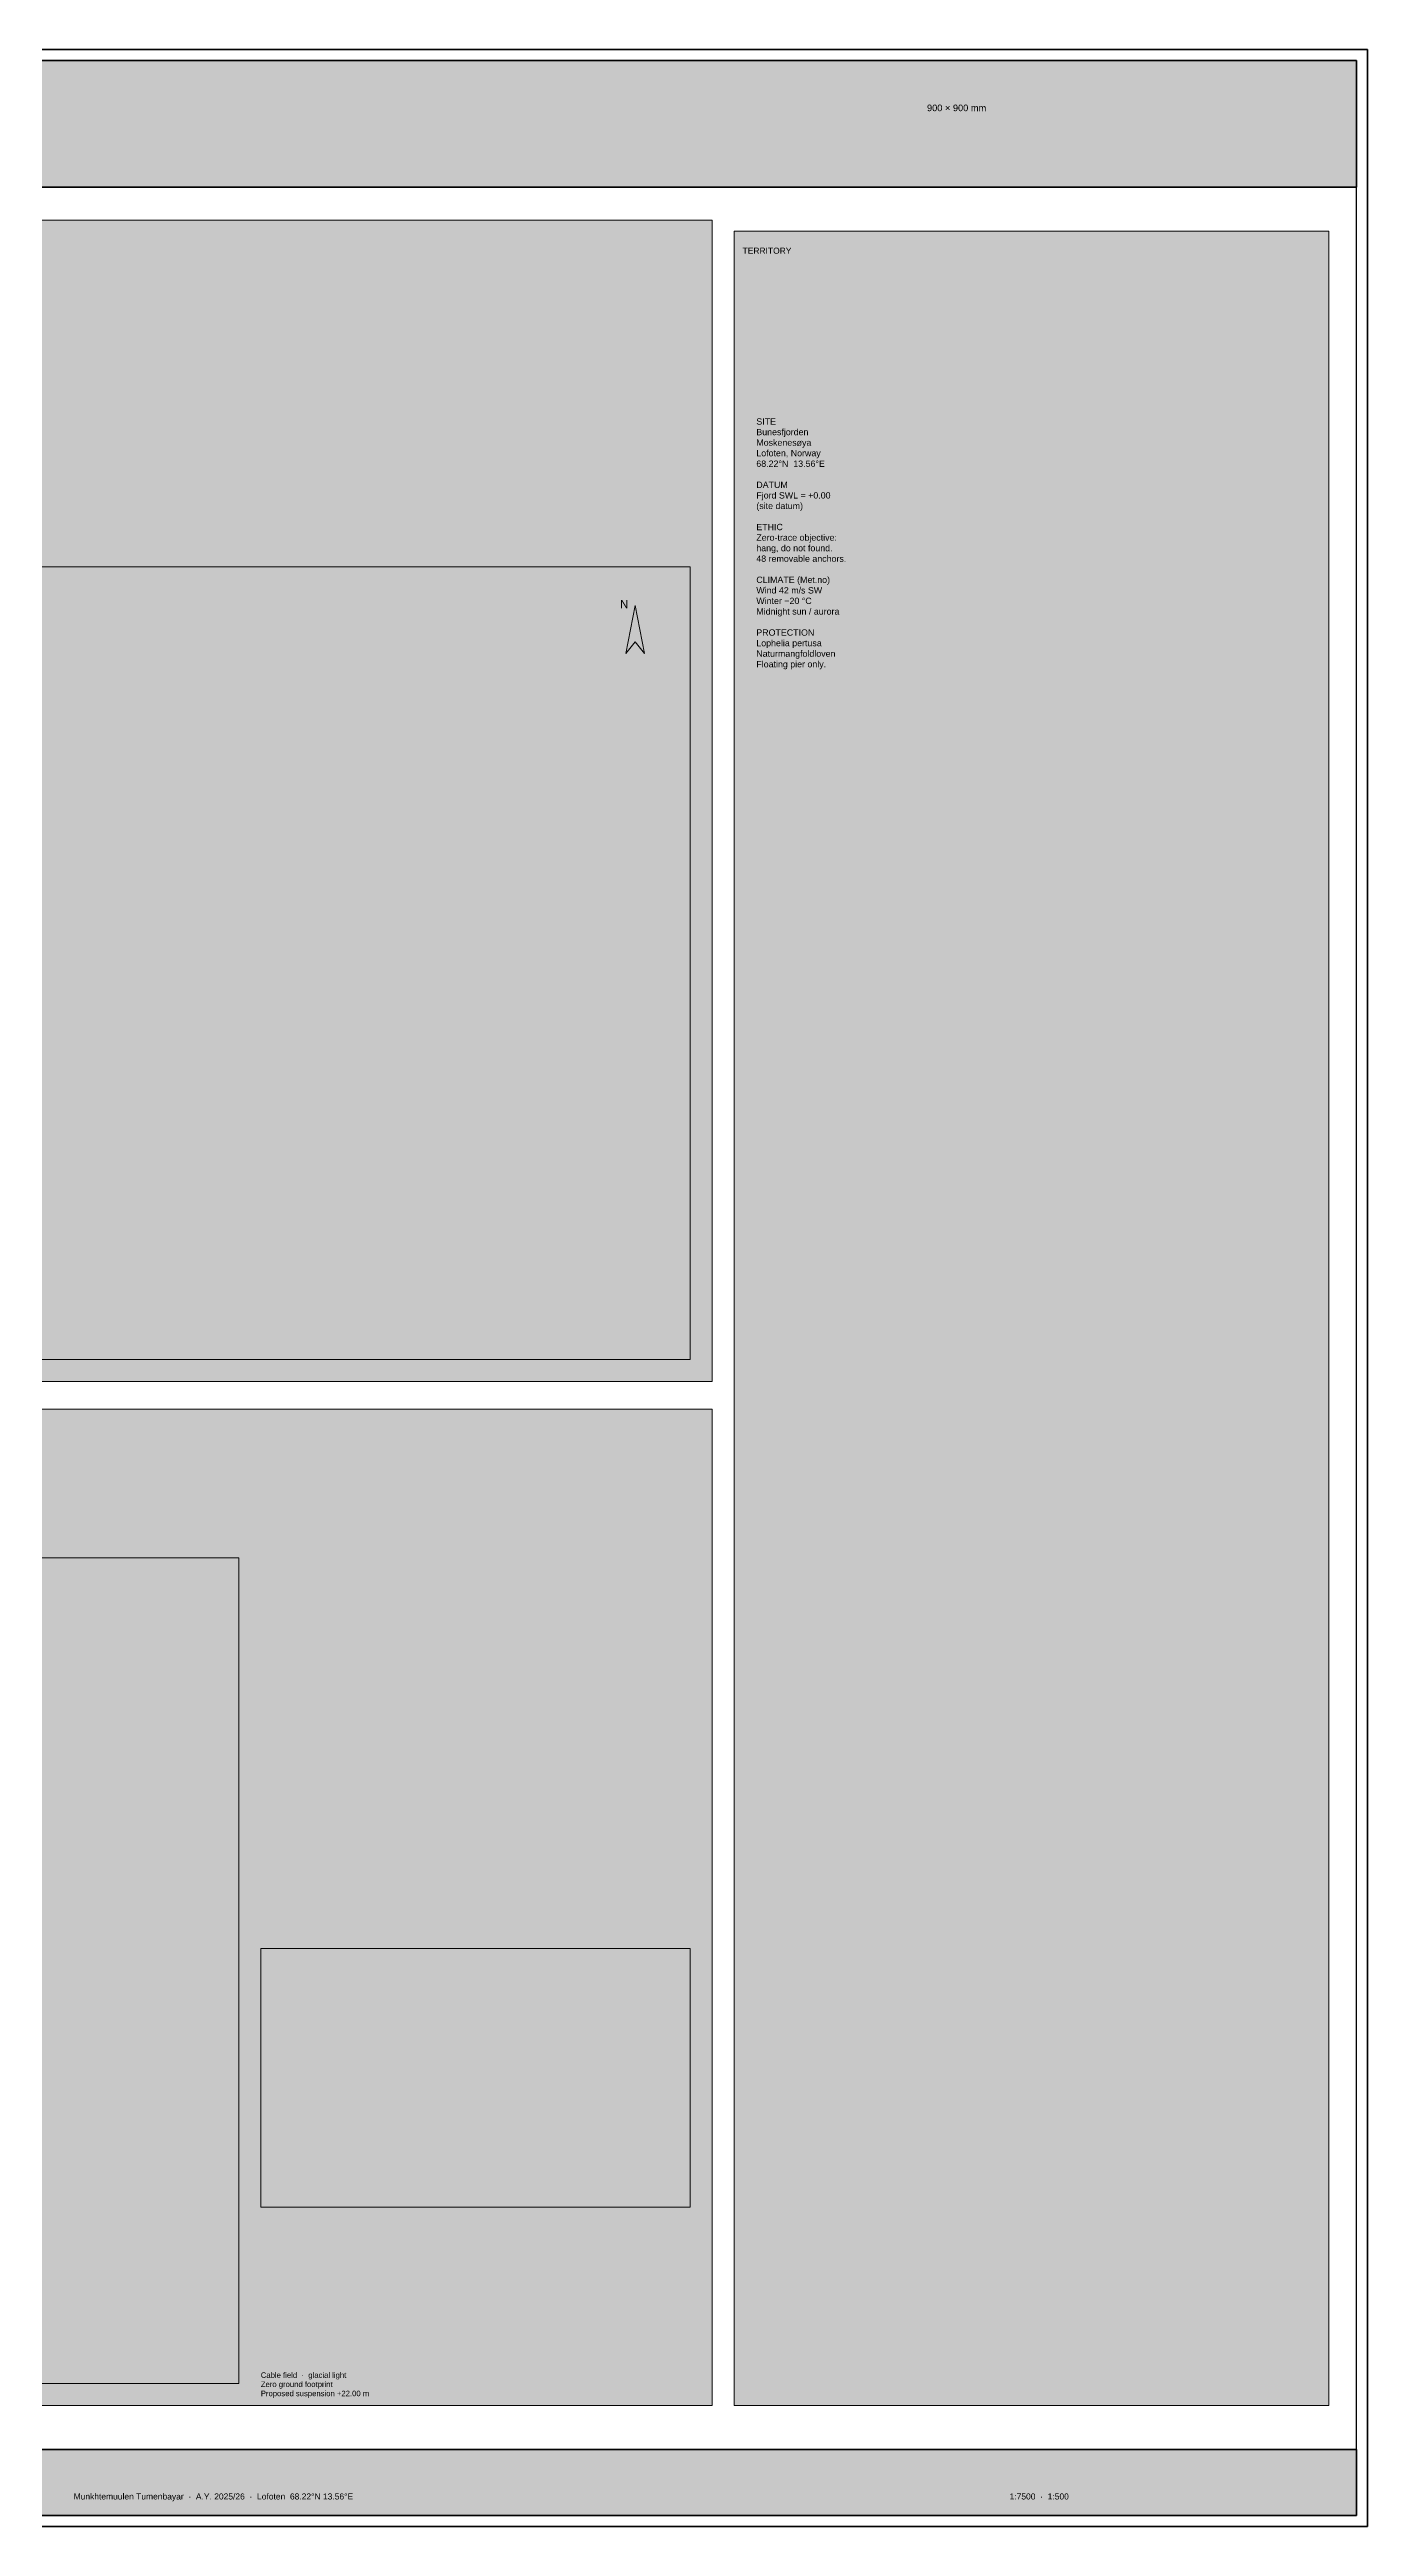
# Model space of a CAD drawing. Header units: millimetres. Extents: x 0 to 4200, y -1100 to 900.
# Drawn here: x 421 to 900, y 0 to 900 of the extents above; entities that cross this region are included whole.
import ezdxf

# ---------------------------------------------------------------- set-up
doc = ezdxf.new("R2010")
doc.units = ezdxf.units.MM
for name, color, linetype, lineweight, true_color in [('A-ANNO', 7, 'Continuous', 18, 0x20242a), ('A-HATCH', 7, 'Continuous', 9, 0xb4bac0), ('A-RENDER', 7, 'Continuous', 0, 0x20242a), ('A-SHEET', 7, 'Continuous', 50, 0x142030), ('A-TITL', 7, 'Continuous', 35, 0x142030)]:
    doc.layers.add(name, color=color, linetype=linetype, lineweight=lineweight, true_color=true_color)
doc.styles.add('ANNO', font='Arial.ttf')
doc.styles.add('TITLE', font='Arial.ttf')
picture_1 = doc.add_image_def('image1.png', size_in_pixel=(4465, 2551))
picture_2 = doc.add_image_def('image2.png', size_in_pixel=(1616, 1616))
picture_3 = doc.add_image_def('image3.png', size_in_pixel=(1392, 839))

msp = doc.modelspace()

# ---------------------------------------------------------------- hatches: boundary and pattern name
at = {"layer": 'A-HATCH', "true_color": 0x142030}
h = msp.add_hatch(color=7, dxfattribs=at)
h.dxf.hatch_style = 1
h.paths.add_polyline_path([(4, 850), (896, 850), (896, 896), (4, 896)])
at = {"layer": 'A-HATCH', "true_color": 0xfcfdfe}
h = msp.add_hatch(color=7, dxfattribs=at)
h.dxf.hatch_style = 1
h.paths.add_polyline_path([(142, 416), (662, 416), (662, 838), (142, 838)])
h = msp.add_hatch(color=7, dxfattribs=at)
h.dxf.hatch_style = 1
h.paths.add_polyline_path([(670, 44), (886, 44), (886, 834), (670, 834)])
at = {"layer": 'A-HATCH', "true_color": 0x142030}
h = msp.add_hatch(color=7, dxfattribs=at)
h.dxf.hatch_style = 1
h.paths.add_polyline_path([(634, 698), (630.64, 680.6), (634, 684.8)])
at = {"layer": 'A-HATCH', "true_color": 0xfcfdfe}
h = msp.add_hatch(color=7, dxfattribs=at)
h.dxf.hatch_style = 1
h.paths.add_polyline_path([(142, 44), (662, 44), (662, 406), (142, 406)])
at = {"layer": 'A-HATCH', "true_color": 0x142030}
h = msp.add_hatch(color=7, dxfattribs=at)
h.dxf.hatch_style = 1
h.paths.add_polyline_path([(4, 4), (896, 4), (896, 28), (4, 28)])

# ---------------------------------------------------------------- linework, layer by layer
at = {"layer": 'A-ANNO', "lineweight": 20, "true_color": 0x142030}
msp.add_lwpolyline([(634, 698), (630.64, 680.6), (634, 684.8), (637.36, 680.6)], close=True, dxfattribs=at)
at = {"layer": 'A-SHEET', "lineweight": 70, "true_color": 0x142030}
msp.add_lwpolyline([(0, 0), (900, 0), (900, 900), (0, 900)], close=True, dxfattribs=at)
at = {"layer": 'A-SHEET', "lineweight": 25, "true_color": 0x142030}
msp.add_lwpolyline([(4, 4), (896, 4), (896, 896), (4, 896)], close=True, dxfattribs=at)
at = {"layer": 'A-SHEET', "lineweight": 13, "true_color": 0xb4bac0}
for points in [[(142, 416), (662, 416), (662, 838), (142, 838)], [(670, 44), (886, 44), (886, 834), (670, 834)], [(142, 44), (662, 44), (662, 406), (142, 406)]]:
    msp.add_lwpolyline(points, close=True, dxfattribs=at)
at = {"layer": 'A-TITL'}
for points in [[(4, 850), (896, 850), (896, 896), (4, 896)], [(4, 4), (896, 4), (896, 28), (4, 28)]]:
    msp.add_lwpolyline(points, close=True, dxfattribs=at)

# ---------------------------------------------------------------- texts
at = {"layer": 'A-ANNO', "color": 7, "true_color": 0x142030, "style": 'TITLE'}
for s, insert, char_height, width, attachment_point in [('TERRITORY', (673, 828), 2.2, 210, 1), ('N', (630, 700), 3, 12, 2)]:
    msp.add_mtext(s, dxfattribs=dict(at, insert=insert, char_height=char_height, width=width, attachment_point=attachment_point))
at = {"layer": 'A-ANNO', "color": 7, "true_color": 0x20242a, "attachment_point": 1, "style": 'ANNO'}
for s, insert, char_height, width in [('SITE\\PBunesfjorden\\PMoskenesøya\\PLofoten, Norway\\P68.22°N  13.56°E\\P\\PDATUM\\PFjord SWL = +0.00\\P(site datum)\\P\\PETHIC\\PZero-trace objective:\\Phang, do not found.\\P48 removable anchors.\\P\\PCLIMATE (Met.no)\\PWind 42 m/s SW\\PWinter −20 °C\\PMidnight sun / aurora\\P\\PPROTECTION\\PLophelia pertusa\\PNaturmangfoldloven\\PFloating pier only.', (678, 766), 2.3, 130), ('Cable field  ·  glacial light\\PZero ground footprint\\PProposed suspension +22.00 m', (498, 56), 2, 155)]:
    msp.add_mtext(s, dxfattribs=dict(at, insert=insert, char_height=char_height, width=width))
at = {"layer": 'A-TITL', "color": 7, "true_color": 0xc8d2dc, "insert": (740, 880), "char_height": 2.4, "width": 140, "attachment_point": 1, "style": 'ANNO'}
msp.add_mtext('900 × 900 mm', dxfattribs=at)
at = {"layer": 'A-TITL', "color": 7, "true_color": 0xffffff, "char_height": 2.2, "attachment_point": 1, "style": 'ANNO'}
for s, insert, width in [('Munkhtemuulen Tumenbayar  ·  A.Y. 2025/26  ·  Lofoten  68.22°N 13.56°E', (430, 12), 360), ('1:7500  ·  1:500', (770, 12), 120)]:
    msp.add_mtext(s, dxfattribs=dict(at, insert=insert, width=width))

# ---------------------------------------------------------------- pictures from other files: only their frames are drawn
at = {"layer": 'A-RENDER'}
image = msp.add_image(picture_1, insert=(150, 424), size_in_units=(504, 288), dxfattribs=at)
image = msp.add_image(picture_2, insert=(150, 52), size_in_units=(340, 300), dxfattribs=at)
image = msp.add_image(picture_3, insert=(498, 116), size_in_units=(156, 94), dxfattribs=at)

doc.saveas('drawing.dxf')
